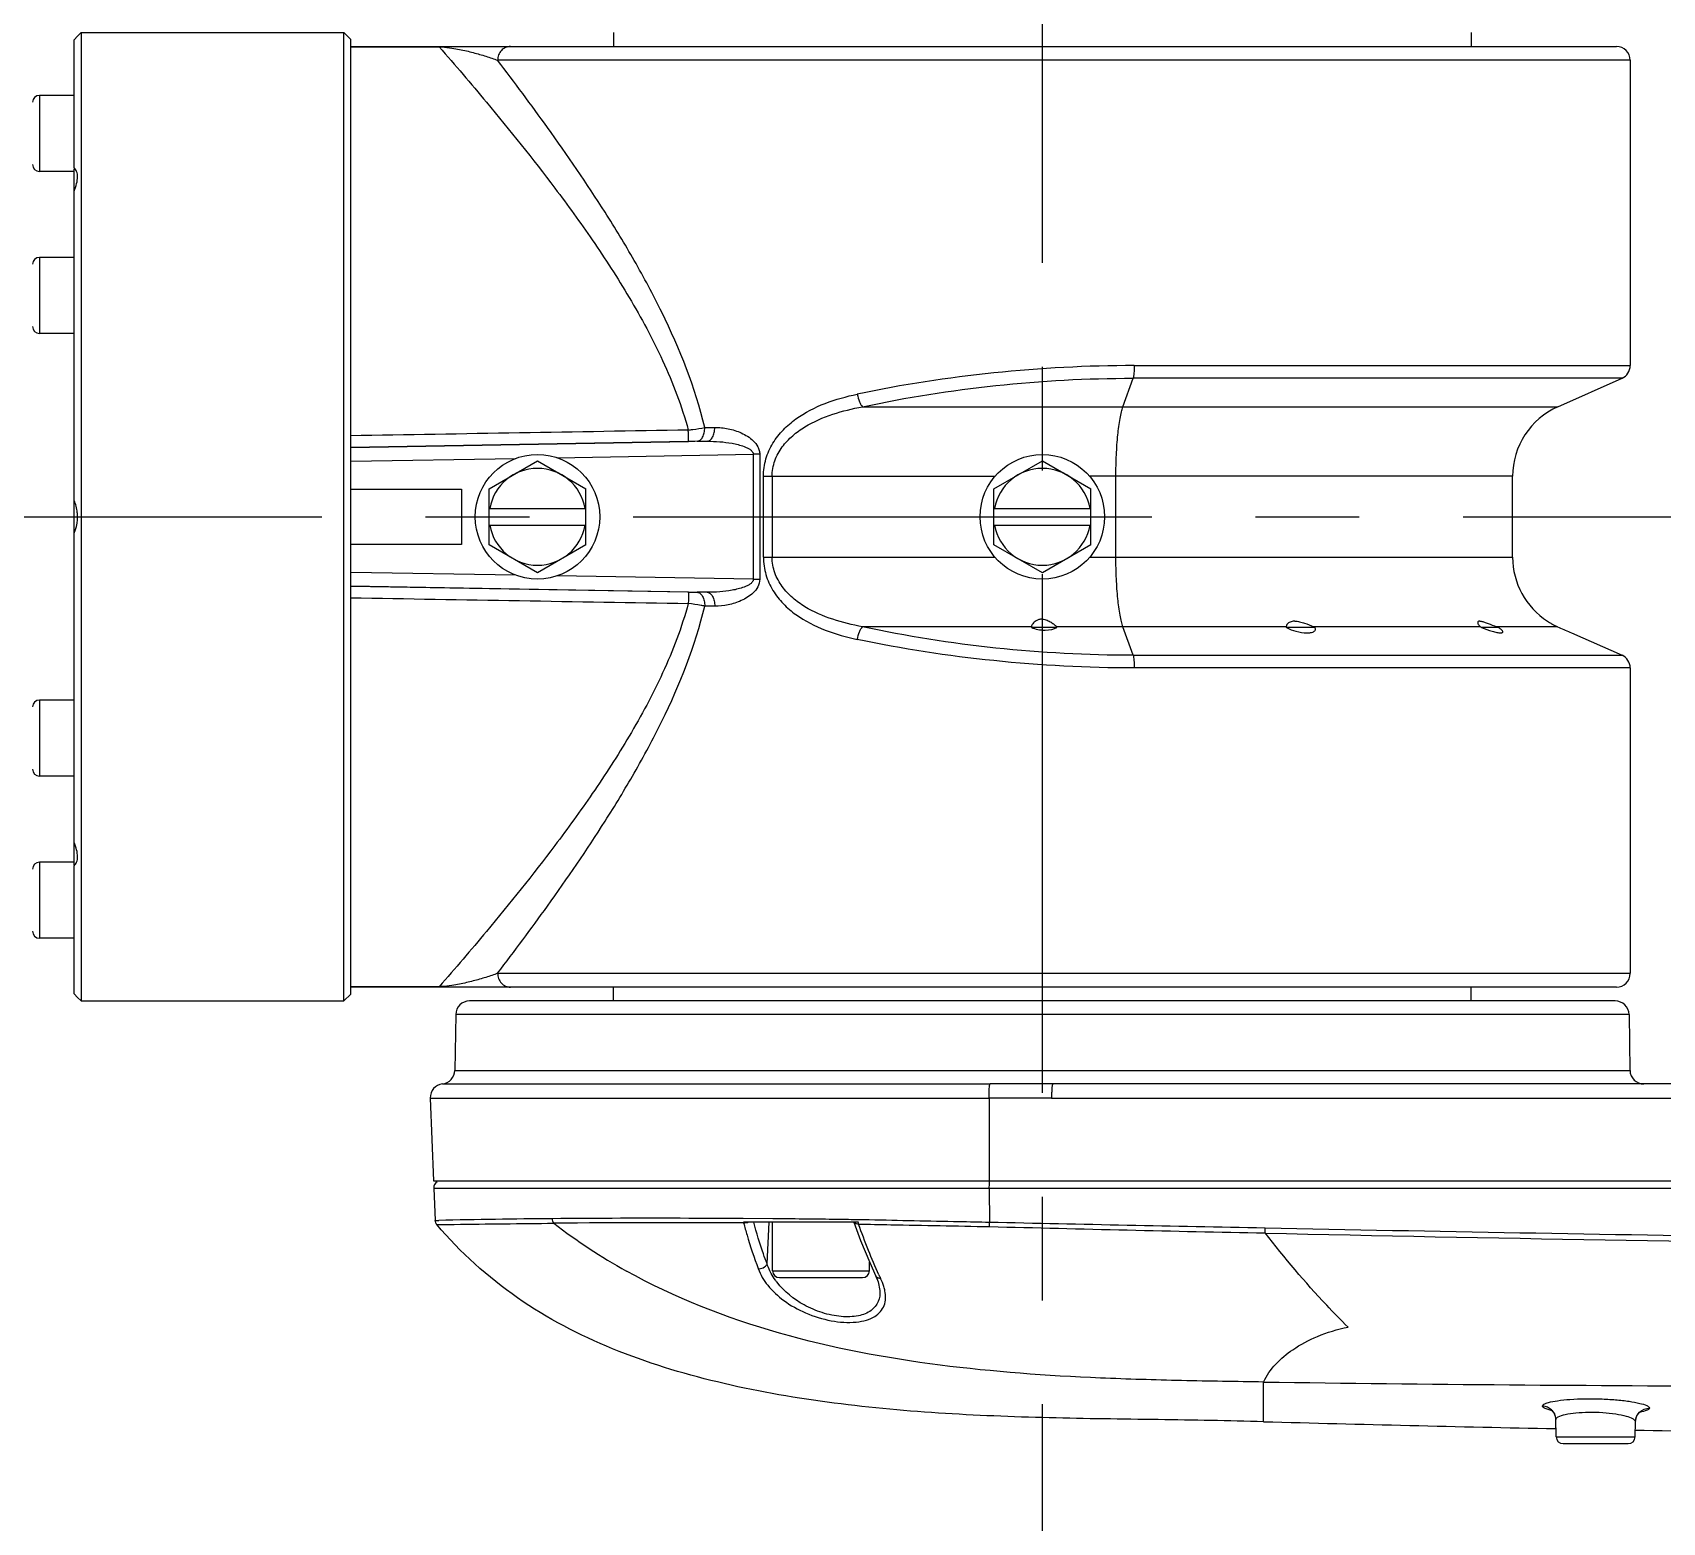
# Model space of a CAD drawing. Header units: millimetres. Extents: x 5828 to 6704, y 123 to 421.
# Drawn here: x 6393.41 to 6399.3, y 310.12 to 315.51 of the extents above; entities that cross this region are included whole.
import ezdxf

# ---------------------------------------------------------------- set-up
doc = ezdxf.new("R2010")
doc.units = ezdxf.units.MM
doc.linetypes.add('CENTER', pattern=[0.6, 0.375, -0.075, 0.075, -0.075])
doc.layers.add('中心线', color=7, linetype='Continuous')
doc.layers.add('外形图', color=7, linetype='Continuous')

msp = doc.modelspace()

# ---------------------------------------------------------------- linework, layer by layer
at = {"layer": '中心线', "linetype": 'CENTER', "ltscale": 5}
for p, q in [((6397.0598, 308.673), (6397.0598, 318.5651)), ((6392.5806, 313.7555), (6436.3397, 313.7555))]:
    msp.add_line(p, q, dxfattribs=at)
at = {"layer": '外形图', "color": 7, "linetype": 'Continuous'}
for p, q in [((6393.5598, 315.4795), (6393.5723, 315.493)), ((6393.5723, 315.493), (6393.5848, 315.5055)), ((6393.5848, 315.5055), (6393.5848, 312.0055)), ((6393.5848, 315.5055), (6394.5348, 315.5055)), ((6394.5348, 312.0055), (6394.5348, 315.5055)), ((6394.5598, 315.4805), (6394.5348, 315.5055)), ((6394.5598, 315.454), (6394.5598, 315.4805)), ((6395.5098, 315.5055), (6395.5098, 315.4555)), ((6398.6098, 315.5055), (6398.6098, 315.4555)), ((6393.5598, 315.0166), (6393.5598, 315.4795)), ((6394.5598, 313.833), (6394.5598, 315.4555)), ((6394.5598, 315.4555), (6399.1348, 315.4555)), ((6394.5598, 315.454), (6394.8799, 315.454)), ((6394.8799, 315.454), (6394.8799, 315.4555)), ((6399.1848, 315.4055), (6395.0908, 315.4055)), ((6399.1848, 315.4055), (6399.1848, 314.3019)), ((6393.4348, 315.2786), (6393.4348, 315.0036)), ((6393.5598, 315.2786), (6393.4348, 315.2786)), ((6393.5598, 312.4973), (6393.5598, 315.0136)), ((6393.5598, 315.0036), (6393.4348, 315.0036)), ((6393.4348, 314.693), (6393.4348, 314.418)), ((6393.5598, 314.693), (6393.4348, 314.693)), ((6393.5598, 314.418), (6393.4348, 314.418)), ((6397.3922, 314.3019), (6399.1848, 314.3019)), ((6397.3513, 314.1531), (6397.3876, 314.2562)), ((6399.1551, 314.2562), (6397.3876, 314.2562)), ((6398.9231, 314.1531), (6399.1551, 314.2562)), ((6396.4097, 314.1531), (6398.9231, 314.1531)), ((6395.8396, 314.0783), (6395.8763, 314.0784)), ((6395.8487, 314.0285), (6394.5598, 314.0063)), ((6394.5598, 314.0065), (6395.7809, 314.0279)), ((6395.8118, 314.0282), (6395.8487, 314.0285)), ((6394.5598, 313.9564), (6395.157, 313.9666)), ((6395.0598, 313.8565), (6395.2348, 313.9576)), ((6395.2348, 313.9576), (6395.4098, 313.8565)), ((6395.3054, 313.9691), (6396.0151, 313.9813)), ((6396.0151, 313.5297), (6396.0151, 313.9813)), ((6396.0382, 313.9813), (6396.0151, 313.9813)), ((6396.0382, 313.9813), (6396.0382, 313.5297)), ((6396.8848, 313.8565), (6397.0598, 313.9576)), ((6397.0598, 313.9576), (6397.2348, 313.8565)), ((6396.0515, 313.6092), (6396.0515, 313.9018)), ((6396.0515, 313.9018), (6396.8889, 313.9018)), ((6396.083, 313.9018), (6396.083, 313.6092)), ((6398.7598, 313.9018), (6397.2308, 313.9018)), ((6397.3258, 313.6092), (6397.3258, 313.9018)), ((6398.7598, 313.6092), (6398.7598, 313.9018)), ((6394.5598, 313.8555), (6394.9598, 313.8555)), ((6394.5598, 313.678), (6394.5598, 313.833)), ((6394.9598, 313.8555), (6394.9598, 313.6555)), ((6395.0598, 313.6544), (6395.0598, 313.8565)), ((6395.4098, 313.6544), (6395.4098, 313.8565)), ((6396.8848, 313.6544), (6396.8848, 313.8565)), ((6397.2348, 313.6544), (6397.2348, 313.8565)), ((6395.0598, 313.7855), (6395.4098, 313.7855)), ((6396.8848, 313.7855), (6397.2348, 313.7855)), ((6395.0598, 313.7255), (6395.4098, 313.7255)), ((6396.8848, 313.7255), (6397.2348, 313.7255)), ((6394.5598, 312.0555), (6394.5598, 313.678)), ((6394.9598, 313.6555), (6394.5598, 313.6555)), ((6395.2348, 313.5534), (6395.0598, 313.6544)), ((6395.4098, 313.6544), (6395.2348, 313.5534)), ((6397.0598, 313.5534), (6396.8848, 313.6544)), ((6397.2348, 313.6544), (6397.0598, 313.5534)), ((6396.0515, 313.6092), (6396.8889, 313.6092)), ((6397.2308, 313.6092), (6398.7598, 313.6092)), ((6395.157, 313.5444), (6394.5598, 313.5546)), ((6396.0151, 313.5297), (6395.3054, 313.5418)), ((6394.5598, 313.5046), (6395.8487, 313.4825)), ((6395.7809, 313.4831), (6394.5598, 313.5045)), ((6395.8487, 313.4825), (6395.8118, 313.4827)), ((6396.0151, 313.5297), (6396.0382, 313.5297)), ((6395.8757, 313.4326), (6395.8396, 313.4326)), ((6398.8854, 313.3784), (6398.886, 313.378)), ((6398.886, 313.378), (6398.8863, 313.3777)), ((6397.02, 313.3579), (6396.4097, 313.3579)), ((6397.1125, 313.3555), (6397.0202, 313.3555)), ((6397.9416, 313.3579), (6397.1109, 313.3579)), ((6397.3876, 313.2548), (6397.3513, 313.3579)), ((6398.0456, 313.3555), (6397.9418, 313.3555)), ((6398.6442, 313.3579), (6398.0405, 313.3579)), ((6398.0473, 313.3496), (6398.0456, 313.3555)), ((6398.7073, 313.3555), (6398.6474, 313.3555)), ((6398.9223, 313.3579), (6398.7013, 313.3579)), ((6398.9223, 313.3579), (6398.9276, 313.3555)), ((6398.9723, 313.336), (6399.1551, 313.2548)), ((6397.3876, 313.2548), (6399.1551, 313.2548)), ((6399.1848, 313.2091), (6397.3922, 313.2091)), ((6399.1848, 313.2091), (6399.1848, 312.1055)), ((6393.4348, 313.093), (6393.4348, 312.818)), ((6393.5598, 313.093), (6393.4348, 313.093)), ((6393.5598, 312.818), (6393.4348, 312.818)), ((6393.4348, 312.5073), (6393.4348, 312.2323)), ((6393.5598, 312.5073), (6393.4348, 312.5073)), ((6393.5598, 312.0315), (6393.5598, 312.4944)), ((6393.5598, 312.2323), (6393.4348, 312.2323)), ((6395.0908, 312.1055), (6399.1848, 312.1055)), ((6393.5723, 312.018), (6393.5598, 312.0315)), ((6393.5723, 312.018), (6393.5848, 312.0055)), ((6393.5848, 312.0055), (6394.5348, 312.0055)), ((6394.5598, 312.0305), (6394.5348, 312.0055)), ((6394.5598, 312.0305), (6394.5598, 312.057)), ((6394.8799, 312.057), (6394.5598, 312.057)), ((6399.1347, 312.0555), (6394.5598, 312.0555)), ((6394.8799, 312.0555), (6394.8799, 312.057)), ((6399.1305, 312.0055), (6394.9892, 312.0055)), ((6395.5098, 312.0055), (6395.5098, 312.0555)), ((6398.6098, 312.0055), (6398.6098, 312.0555)), ((6394.9392, 311.9564), (6394.9357, 311.7546)), ((6399.1804, 311.9564), (6394.9392, 311.9564)), ((6399.1804, 311.9564), (6399.184, 311.7546)), ((6394.9357, 311.7546), (6399.184, 311.7546)), ((6394.8473, 311.6543), (6394.859, 311.3555)), ((6394.8473, 311.6543), (6396.867, 311.6543)), ((6394.8915, 311.7058), (6396.8708, 311.7058)), ((6397.0931, 311.6537), (6396.867, 311.6543)), ((6397.0931, 311.6537), (6400.5602, 311.6537)), ((6400.5628, 311.7055), (6397.0975, 311.7055)), ((6394.859, 311.3555), (6410.0082, 311.3555)), ((6394.8601, 311.3294), (6394.8651, 311.2121)), ((6394.8601, 311.3294), (6408.5854, 311.3294)), ((6396.8681, 311.3294), (6396.8686, 311.205)), ((6394.8651, 311.2121), (6394.878, 311.2123)), ((6394.8711, 311.197), (6394.8839, 311.1972)), ((6396.0852, 311.2181), (6395.978, 311.2188)), ((6396.3948, 311.2055), (6395.9791, 311.2055)), ((6396.0645, 311.0559), (6396.0719, 311.2055)), ((6396.0848, 311.0305), (6396.0848, 311.2055)), ((6396.3938, 311.2146), (6396.3775, 311.2149)), ((6396.4348, 311.0305), (6396.4348, 311.0619)), ((6396.0848, 311.0305), (6396.4348, 311.0305)), ((6396.1098, 311.0055), (6396.4098, 311.0055)), ((6396.4578, 311.0113), (6396.4577, 311.0114)), ((6396.4727, 310.9596), (6396.4727, 310.9595)), ((6397.8598, 310.4849), (6397.8598, 310.6282)), ((6398.9172, 310.43), (6398.9162, 310.4926)), ((6399.2024, 310.43), (6399.2034, 310.4852)), ((6398.9178, 310.4602), (6398.9155, 310.4603)), ((6398.9178, 310.4598), (6398.9155, 310.4598)), ((6398.9172, 310.43), (6399.2024, 310.43)), ((6398.9422, 310.4055), (6399.1774, 310.4055))]:
    msp.add_line(p, q, dxfattribs=at)
for points in [[(6396.3785, 311.2055), (6396.4029, 311.1397), (6396.4357, 311.0597), (6396.4577, 311.0114)], [(6396.4578, 311.0113), (6396.4663, 310.9905), (6396.4727, 310.9596)], [(6398.8984, 310.528), (6398.8959, 310.5289), (6398.901, 310.5255), (6398.9107, 310.5134), (6398.9162, 310.4926)], [(6399.2034, 310.4852), (6399.2092, 310.5068), (6399.2195, 310.5189), (6399.2247, 310.5223)]]:
    msp.add_lwpolyline(points, dxfattribs=at)
for centre in [(6395.2348, 313.7555), (6397.0598, 313.7555)]:
    msp.add_circle(centre, 0.225, dxfattribs=at)
for centre, radius, start, end in [((6399.1348, 315.4055), 0.05, 0, 90), ((6393.4348, 315.2536), 0.025, 90, 180), ((6393.4348, 315.0286), 0.025, 180, 270), ((6393.4348, 314.668), 0.025, 90, 180), ((6393.4348, 314.443), 0.025, 180, 270), ((6399.1348, 314.3019), 0.05, 293.96249, 0), ((6399.0348, 313.9018), 0.275, 113.96249, 180), ((6395.8285, 311.3308), 2.6975, 90.35487, 91.01142), ((6395.2348, 313.7555), 0.175, 9.87089, 170.12911), ((6397.0598, 313.7555), 0.175, 9.87089, 170.12911), ((6395.2348, 313.7555), 0.175, 189.87089, 350.12911), ((6397.0598, 313.7555), 0.175, 189.87089, 350.12911), ((6399.0348, 313.6092), 0.275, 180, 237.08222), ((6395.8257, 315.9453), 2.4626, 268.95728, 269.67645), ((6399.0295, 313.5947), 0.26, 236.57217, 236.9706), ((6399.0321, 313.5988), 0.2648, 236.9672, 237.20064), ((6399.0309, 313.5969), 0.2626, 237.20058, 237.75536), ((6399.0311, 313.5972), 0.2629, 237.75568, 238.16091), ((6399.03, 313.5955), 0.2609, 238.16031, 239.43686), ((6399.029, 313.5938), 0.2589, 239.43658, 241.1394), ((6399.0283, 313.5924), 0.2573, 241.13929, 242.57757), ((6399.0279, 313.5918), 0.2566, 242.57774, 245.68722), ((6397.9362, 313.132), 0.2488, 64.33784, 65.20483), ((6397.9368, 313.1334), 0.2473, 63.90434, 64.33526), ((6398.7369, 313.4792), 0.1527, 232.5949, 234.11409), ((6398.4522, 312.7283), 0.6771, 67.86344, 68.41271), ((6401.24, 318.6114), 5.7421, 246.2528, 246.73929), ((6399.1348, 313.2091), 0.05, 0, 66.03751), ((6393.4348, 313.068), 0.025, 90, 180), ((6393.4348, 312.843), 0.025, 180, 270), ((6393.4348, 312.4823), 0.025, 90, 180), ((6393.4348, 312.2573), 0.025, 180, 270), ((6399.1348, 312.1055), 0.05, 270, 0), ((6394.9892, 311.9555), 0.05, 90, 179), ((6399.1305, 311.9555), 0.05, 1, 90), ((6394.8857, 311.7555), 0.05, 276.65742, 359), ((6399.234, 311.7555), 0.05, 181, 270), ((6394.8973, 311.6562), 0.05, 96.65742, 182.07785), ((6394.885, 311.3305), 0.025, 120.80599, 182.41792), ((6395.5253, 281.9579), 29.2616, 90.46441, 91.26755), ((6395.685, 271.837), 39.3672, 89.57056, 90.56926), ((6396.5824, 312.8737), 2.1105, 232.37224, 240.91097), ((6402.8033, 532.4084), 221.2971, 268.721405, 269.994013), ((6396.1098, 311.0305), 0.025, 180, 270), ((6396.4098, 311.0305), 0.025, 270, 0), ((6397.0021, 311.2677), 0.5899, 205.25749, 206.70792), ((6396.3393, 310.9288), 0.1541, 10.74442, 13.43774), ((6401.8034, 453.9938), 143.563, 268.42591, 268.847359), ((6398.957, 310.7922), 0.2724, 257.59431, 259.05277), ((6399.1765, 310.7765), 0.2608, 279.50195, 279.79016), ((6398.9422, 310.4305), 0.025, 181, 270), ((6399.1774, 310.4305), 0.025, 270, 359), ((6402.1416, 471.6625), 161.235, 268.955654, 269.325549)]:
    msp.add_arc(centre, radius, start, end, dxfattribs=at)
for centre, major_axis, ratio, start_param, end_param in [((6397.0679, 313.3509), (0.0474, -0.0115), 0.611382, -2.990145, -2.91125), ((6397.0598, 313.3739), (0.0625, -0.0054), 0.436363, 4.062906, 5.75105), ((6397.0679, 313.3509), (0.0474, -0.0115), 0.611382, 0.527399, 0.606294)]:
    msp.add_ellipse(centre, major_axis=major_axis, ratio=ratio, start_param=start_param, end_param=end_param, dxfattribs=at)
for points, knots in [([(6394.8799, 315.454), (6394.8807, 315.454), (6394.8839, 315.4539), (6394.8871, 315.4537), (6394.8895, 315.4536)], [0, 0, 0, 0, 0.260075, 1, 1, 1, 1]), ([(6394.8799, 315.454), (6394.9374, 315.3879), (6395.0803, 315.2207), (6395.2664, 314.9889), (6395.4376, 314.7529), (6395.5711, 314.5468), (6395.6935, 314.3198), (6395.7564, 314.155), (6395.78, 314.0689)], [0, 0, 0, 0, 0.157978, 0.396657, 0.535578, 0.683695, 0.839039, 1, 1, 1, 1]), ([(6394.8895, 315.4536), (6394.9015, 315.4529), (6394.9228, 315.4502), (6394.9606, 315.4435), (6395.0017, 315.4338), (6395.0406, 315.4227), (6395.0699, 315.4131), (6395.084, 315.4082), (6395.0908, 315.4055)], [0, 0, 0, 0, 0.174004, 0.310114, 0.5546, 0.784139, 0.894194, 1, 1, 1, 1]), ([(6395.1371, 315.4555), (6395.1311, 315.4555), (6395.1187, 315.4528), (6395.1033, 315.4415), (6395.0931, 315.4249), (6395.0908, 315.412), (6395.0908, 315.4055)], [0, 0, 0, 0, 0.241153, 0.487489, 0.741167, 1, 1, 1, 1]), ([(6395.8396, 314.0783), (6395.8049, 314.2223), (6395.7231, 314.4278), (6395.5876, 314.6802), (6395.4512, 314.9044), (6395.286, 315.1455), (6395.1519, 315.3255), (6395.0908, 315.4055)], [0, 0, 0, 0, 0.28979, 0.428278, 0.560918, 0.802901, 1, 1, 1, 1]), ([(6393.5723, 314.9841), (6393.5723, 314.9907), (6393.5709, 315.0028), (6393.5639, 315.0132), (6393.5598, 315.0166)], [0, 0, 0, 0, 0.552624, 1, 1, 1, 1]), ([(6393.5598, 314.9325), (6393.5636, 314.9413), (6393.5695, 314.9581), (6393.5723, 314.9759), (6393.5723, 314.9841)], [0, 0, 0, 0, 0.536932, 1, 1, 1, 1]), ([(6397.3922, 314.3019), (6397.2226, 314.3019), (6396.8864, 314.2842), (6396.5536, 314.233), (6396.3907, 314.1988)], [0, 0, 0, 0, 0.504782, 1, 1, 1, 1]), ([(6397.3922, 314.3019), (6397.3922, 314.2928), (6397.3918, 314.28), (6397.3898, 314.2648), (6397.3885, 314.2587), (6397.3876, 314.2562)], [0, 0, 0, 0, 0.592205, 0.828729, 1, 1, 1, 1]), ([(6396.4097, 314.1531), (6396.5686, 314.1873), (6396.8935, 314.2385), (6397.2219, 314.2562), (6397.3876, 314.2562)], [0, 0, 0, 0, 0.495224, 1, 1, 1, 1]), ([(6396.0515, 313.9018), (6396.0515, 313.923), (6396.0577, 313.9652), (6396.0838, 314.0226), (6396.122, 314.0711), (6396.1835, 314.1233), (6396.2739, 314.1691), (6396.3513, 314.1905), (6396.3907, 314.1988)], [0, 0, 0, 0, 0.130432, 0.258501, 0.383779, 0.507209, 0.752293, 1, 1, 1, 1]), ([(6396.3907, 314.1988), (6396.3926, 314.1893), (6396.3962, 314.1761), (6396.4034, 314.161), (6396.4075, 314.1552), (6396.4097, 314.1531)], [0, 0, 0, 0, 0.577933, 0.817315, 1, 1, 1, 1]), ([(6396.083, 313.9018), (6396.083, 313.9208), (6396.0899, 313.959), (6396.1175, 314.009), (6396.1561, 314.0497), (6396.2161, 314.0925), (6396.3015, 314.1291), (6396.3733, 314.1464), (6396.4097, 314.1531)], [0, 0, 0, 0, 0.128564, 0.255192, 0.37988, 0.503565, 0.750539, 1, 1, 1, 1]), ([(6397.3258, 313.9018), (6397.3258, 313.9278), (6397.3268, 313.9779), (6397.3317, 314.0477), (6397.3383, 314.0993), (6397.3452, 314.133), (6397.3492, 314.147), (6397.3513, 314.1531)], [0, 0, 0, 0, 0.308532, 0.59224, 0.828669, 0.923365, 1, 1, 1, 1]), ([(6395.78, 314.0689), (6395.7853, 314.0696), (6395.8052, 314.0724), (6395.8251, 314.0755), (6395.8396, 314.0782)], [0, 0, 0, 0, 0.26457, 1, 1, 1, 1]), ([(6395.7809, 314.0277), (6395.7807, 314.0288), (6395.7808, 314.0312), (6395.7807, 314.0352), (6395.7805, 314.0425), (6395.7803, 314.0538), (6395.7801, 314.0636), (6395.78, 314.0689)], [0, 0, 0, 0, 0.079388, 0.169935, 0.291019, 0.610319, 1, 1, 1, 1]), ([(6395.8118, 314.0282), (6395.8156, 314.0284), (6395.8241, 314.0321), (6395.8328, 314.0438), (6395.8384, 314.0598), (6395.8397, 314.0719), (6395.8396, 314.0782)], [0, 0, 0, 0, 0.186508, 0.415706, 0.693089, 1, 1, 1, 1]), ([(6395.8487, 314.0285), (6395.8525, 314.0286), (6395.8607, 314.0324), (6395.8691, 314.0441), (6395.8746, 314.06), (6395.8757, 314.0721), (6395.8757, 314.0784)], [0, 0, 0, 0, 0.183289, 0.411693, 0.690488, 1, 1, 1, 1]), ([(6395.8763, 314.0784), (6395.8843, 314.0782), (6395.9004, 314.0775), (6395.9245, 314.0741), (6395.9484, 314.0678), (6395.9719, 314.0589), (6395.9946, 314.0469), (6396.0156, 314.0309), (6396.0299, 314.0129), (6396.037, 313.9957), (6396.0385, 313.9861), (6396.0382, 313.9813)], [0, 0, 0, 0, 0.116921, 0.235115, 0.355076, 0.47697, 0.60129, 0.728891, 0.86109, 0.93014, 1, 1, 1, 1]), ([(6395.8487, 314.0285), (6395.8636, 314.0286), (6395.8936, 314.0276), (6395.9382, 314.0219), (6395.9713, 314.014), (6395.9923, 314.0053), (6396.0024, 313.9998), (6396.0114, 313.9927), (6396.0152, 313.9851), (6396.0151, 313.9813)], [0, 0, 0, 0, 0.247524, 0.496393, 0.746653, 0.809638, 0.872859, 0.936441, 1, 1, 1, 1]), ([(6393.5723, 313.7555), (6393.5723, 313.7607), (6393.5713, 313.781), (6393.566, 313.8011), (6393.5598, 313.8149)], [0, 0, 0, 0, 0.25799, 1, 1, 1, 1]), ([(6393.5598, 313.6961), (6393.5618, 313.7005), (6393.5691, 313.7195), (6393.5723, 313.74), (6393.5723, 313.7555)], [0, 0, 0, 0, 0.241089, 1, 1, 1, 1]), ([(6396.0515, 313.6092), (6396.0515, 313.588), (6396.0577, 313.5458), (6396.0838, 313.4884), (6396.122, 313.4399), (6396.1835, 313.3877), (6396.2739, 313.3419), (6396.3513, 313.3205), (6396.3907, 313.3122)], [0, 0, 0, 0, 0.13043, 0.258498, 0.383777, 0.507207, 0.752292, 1, 1, 1, 1]), ([(6396.4097, 313.3579), (6396.3733, 313.3646), (6396.3015, 313.3818), (6396.2161, 313.4184), (6396.1561, 313.4613), (6396.1175, 313.502), (6396.0899, 313.552), (6396.083, 313.5901), (6396.083, 313.6092)], [0, 0, 0, 0, 0.249461, 0.496435, 0.620119, 0.744806, 0.871436, 1, 1, 1, 1]), ([(6397.3513, 313.3579), (6397.3492, 313.364), (6397.3452, 313.378), (6397.3383, 313.4117), (6397.3317, 313.4633), (6397.3268, 313.5331), (6397.3258, 313.5831), (6397.3258, 313.6092)], [0, 0, 0, 0, 0.076635, 0.171331, 0.40776, 0.691468, 1, 1, 1, 1]), ([(6395.7809, 313.4832), (6395.7807, 313.4822), (6395.7808, 313.4798), (6395.7807, 313.4758), (6395.7805, 313.4685), (6395.7803, 313.4571), (6395.7801, 313.4474), (6395.78, 313.442)], [0, 0, 0, 0, 0.079384, 0.169929, 0.291012, 0.610314, 1, 1, 1, 1]), ([(6395.8118, 313.4827), (6395.8156, 313.4826), (6395.8241, 313.4789), (6395.8328, 313.4671), (6395.8384, 313.4512), (6395.8397, 313.4391), (6395.8396, 313.4327)], [0, 0, 0, 0, 0.186508, 0.415706, 0.693089, 1, 1, 1, 1]), ([(6396.0151, 313.5297), (6396.0151, 313.5277), (6396.0143, 313.5238), (6396.01, 313.5172), (6396.0024, 313.5111), (6395.9923, 313.5057), (6395.9783, 313.4998), (6395.9602, 313.4944), (6395.9308, 313.488), (6395.8936, 313.4834), (6395.8636, 313.4823), (6395.8487, 313.4825)], [0, 0, 0, 0, 0.032357, 0.064512, 0.128012, 0.191153, 0.254059, 0.379363, 0.504234, 0.752789, 1, 1, 1, 1]), ([(6395.8487, 313.4825), (6395.8525, 313.4824), (6395.8607, 313.4786), (6395.8691, 313.4669), (6395.8746, 313.4509), (6395.8757, 313.4389), (6395.8757, 313.4325)], [0, 0, 0, 0, 0.183289, 0.411693, 0.690488, 1, 1, 1, 1]), ([(6396.0382, 313.5297), (6396.0382, 313.5202), (6396.033, 313.5016), (6396.0155, 313.4801), (6395.9944, 313.464), (6395.9644, 313.4481), (6395.9247, 313.4357), (6395.8918, 313.4324), (6395.8757, 313.4325)], [0, 0, 0, 0, 0.137557, 0.270008, 0.397875, 0.522513, 0.764563, 1, 1, 1, 1]), ([(6395.78, 313.4421), (6395.7564, 313.356), (6395.6935, 313.1912), (6395.5711, 312.9641), (6395.4376, 312.7581), (6395.2664, 312.522), (6395.0803, 312.2903), (6394.9374, 312.123), (6394.8799, 312.057)], [0, 0, 0, 0, 0.160961, 0.316306, 0.464423, 0.603343, 0.842022, 1, 1, 1, 1]), ([(6395.0908, 312.1055), (6395.1519, 312.1855), (6395.286, 312.3655), (6395.4512, 312.6066), (6395.5875, 312.8307), (6395.7232, 313.0832), (6395.8049, 313.2887), (6395.8396, 313.4326)], [0, 0, 0, 0, 0.197057, 0.43906, 0.57172, 0.710215, 1, 1, 1, 1]), ([(6395.8396, 313.4327), (6395.8351, 313.4336), (6395.8153, 313.437), (6395.7954, 313.44), (6395.78, 313.4421)], [0, 0, 0, 0, 0.229184, 1, 1, 1, 1]), ([(6397.0374, 313.3796), (6397.0327, 313.3767), (6397.0253, 313.3708), (6397.02, 313.3619), (6397.02, 313.3579)], [0, 0, 0, 0, 0.580869, 1, 1, 1, 1]), ([(6397.0598, 313.3856), (6397.0556, 313.3858), (6397.0476, 313.3848), (6397.0405, 313.3814), (6397.0374, 313.3796)], [0, 0, 0, 0, 0.541493, 1, 1, 1, 1]), ([(6397.0598, 313.3856), (6397.0657, 313.3853), (6397.0767, 313.3821), (6397.0866, 313.3769), (6397.0911, 313.3742)], [0, 0, 0, 0, 0.528145, 1, 1, 1, 1]), ([(6397.0911, 313.3742), (6397.0952, 313.3718), (6397.1023, 313.3669), (6397.1088, 313.361), (6397.1109, 313.3579)], [0, 0, 0, 0, 0.559964, 1, 1, 1, 1]), ([(6397.9519, 313.3732), (6397.9488, 313.3714), (6397.9438, 313.3672), (6397.9414, 313.3607), (6397.9416, 313.3579)], [0, 0, 0, 0, 0.559598, 1, 1, 1, 1]), ([(6397.9726, 313.3784), (6397.9705, 313.3784), (6397.9634, 313.378), (6397.9562, 313.3759), (6397.9519, 313.3732)], [0, 0, 0, 0, 0.293372, 1, 1, 1, 1]), ([(6397.9726, 313.3784), (6397.9784, 313.3784), (6397.9904, 313.3766), (6398.0132, 313.3698), (6398.0298, 313.3629), (6398.0405, 313.3579)], [0, 0, 0, 0, 0.243797, 0.503551, 1, 1, 1, 1]), ([(6398.6357, 313.3772), (6398.6351, 313.3769), (6398.634, 313.3759), (6398.6331, 313.3728), (6398.6344, 313.3683), (6398.6383, 313.3629), (6398.642, 313.3596), (6398.6442, 313.3579)], [0, 0, 0, 0, 0.09006, 0.176256, 0.381138, 0.653733, 1, 1, 1, 1]), ([(6398.6408, 313.3784), (6398.6403, 313.3784), (6398.6385, 313.3783), (6398.6367, 313.3779), (6398.6357, 313.3772)], [0, 0, 0, 0, 0.298728, 1, 1, 1, 1]), ([(6398.6408, 313.3784), (6398.6412, 313.3784), (6398.6428, 313.3783), (6398.6444, 313.3781), (6398.6456, 313.3779)], [0, 0, 0, 0, 0.226978, 1, 1, 1, 1]), ([(6398.6456, 313.3779), (6398.6496, 313.3772), (6398.6583, 313.3747), (6398.6768, 313.3678), (6398.6913, 313.3619), (6398.7013, 313.3579)], [0, 0, 0, 0, 0.207382, 0.454956, 1, 1, 1, 1]), ([(6396.3907, 313.3122), (6396.3926, 313.3217), (6396.3962, 313.3349), (6396.4034, 313.3499), (6396.4075, 313.3558), (6396.4097, 313.3579)], [0, 0, 0, 0, 0.577933, 0.817315, 1, 1, 1, 1]), ([(6397.3922, 313.2091), (6397.2226, 313.2091), (6396.8864, 313.2268), (6396.5536, 313.278), (6396.3907, 313.3122)], [0, 0, 0, 0, 0.504782, 1, 1, 1, 1]), ([(6397.3876, 313.2548), (6397.2219, 313.2548), (6396.8935, 313.2725), (6396.5686, 313.3237), (6396.4097, 313.3579)], [0, 0, 0, 0, 0.504776, 1, 1, 1, 1]), ([(6397.9418, 313.3555), (6397.9526, 313.3492), (6397.9771, 313.3402), (6398.0028, 313.336), (6398.0161, 313.336)], [0, 0, 0, 0, 0.48348, 1, 1, 1, 1]), ([(6398.0161, 313.336), (6398.0184, 313.336), (6398.0228, 313.3362), (6398.0299, 313.337), (6398.0366, 313.3385), (6398.0426, 313.3412), (6398.0465, 313.345), (6398.0473, 313.3481), (6398.0473, 313.3496)], [0, 0, 0, 0, 0.18816, 0.358869, 0.57646, 0.74798, 0.882067, 1, 1, 1, 1]), ([(6398.6474, 313.3555), (6398.6599, 313.3501), (6398.6783, 313.3433), (6398.7014, 313.3375), (6398.7117, 313.336), (6398.7161, 313.336)], [0, 0, 0, 0, 0.568937, 0.816049, 1, 1, 1, 1]), ([(6398.719, 313.3472), (6398.7183, 313.3479), (6398.7145, 313.3509), (6398.7105, 313.3535), (6398.7073, 313.3555)], [0, 0, 0, 0, 0.214732, 1, 1, 1, 1]), ([(6398.7161, 313.336), (6398.7173, 313.336), (6398.7194, 313.3361), (6398.7221, 313.3367), (6398.724, 313.3379), (6398.7245, 313.3391), (6398.7245, 313.3396)], [0, 0, 0, 0, 0.365745, 0.639908, 0.835851, 1, 1, 1, 1]), ([(6398.7245, 313.3396), (6398.7245, 313.3409), (6398.7228, 313.3438), (6398.7205, 313.346), (6398.719, 313.3472)], [0, 0, 0, 0, 0.384785, 1, 1, 1, 1]), ([(6397.3876, 313.2548), (6397.3885, 313.2523), (6397.3898, 313.2462), (6397.3918, 313.2309), (6397.3922, 313.2182), (6397.3922, 313.2091)], [0, 0, 0, 0, 0.171242, 0.407714, 1, 1, 1, 1]), ([(6393.5723, 312.5269), (6393.5723, 312.5351), (6393.5695, 312.5529), (6393.5636, 312.5697), (6393.5598, 312.5784)], [0, 0, 0, 0, 0.463078, 1, 1, 1, 1]), ([(6393.5598, 312.4944), (6393.5639, 312.4978), (6393.5709, 312.5082), (6393.5723, 312.5203), (6393.5723, 312.5269)], [0, 0, 0, 0, 0.447379, 1, 1, 1, 1]), ([(6395.0908, 312.1055), (6395.084, 312.1028), (6395.0698, 312.0979), (6395.0406, 312.0882), (6395.0016, 312.0771), (6394.9605, 312.0675), (6394.9226, 312.0607), (6394.9012, 312.0581), (6394.8892, 312.0574)], [0, 0, 0, 0, 0.105728, 0.215716, 0.44514, 0.689508, 0.825609, 1, 1, 1, 1]), ([(6395.0908, 312.1055), (6395.0908, 312.099), (6395.0931, 312.086), (6395.1033, 312.0694), (6395.1187, 312.0582), (6395.1311, 312.0555), (6395.1371, 312.0555)], [0, 0, 0, 0, 0.258743, 0.512355, 0.758762, 1, 1, 1, 1]), ([(6394.8892, 312.0574), (6394.8884, 312.0573), (6394.8853, 312.0572), (6394.8822, 312.057), (6394.8799, 312.057)], [0, 0, 0, 0, 0.238765, 1, 1, 1, 1]), ([(6396.867, 311.6543), (6396.867, 311.6605), (6396.8672, 311.6719), (6396.8677, 311.6874), (6396.8691, 311.6982), (6396.8697, 311.7043), (6396.8708, 311.7058)], [0, 0, 0, 0, 0.354062, 0.664356, 0.889303, 1, 1, 1, 1]), ([(6397.0973, 311.7055), (6397.0969, 311.7055), (6397.0962, 311.7037), (6397.0956, 311.701), (6397.0948, 311.6961), (6397.094, 311.6868), (6397.0932, 311.6724), (6397.0931, 311.6602), (6397.0931, 311.6537)], [0, 0, 0, 0, 0.025381, 0.084462, 0.177904, 0.302261, 0.62422, 1, 1, 1, 1]), ([(6396.8681, 311.3294), (6396.8681, 311.3325), (6396.8682, 311.3383), (6396.8684, 311.3462), (6396.8692, 311.3516), (6396.8695, 311.3547), (6396.8701, 311.3554)], [0, 0, 0, 0, 0.356467, 0.669683, 0.893452, 1, 1, 1, 1]), ([(6397.8598, 310.4849), (6397.7327, 310.4884), (6397.4744, 310.4926), (6397.0824, 310.4971), (6396.6831, 310.5126), (6396.2817, 310.55), (6395.8855, 310.6199), (6395.5046, 310.7363), (6395.1525, 310.919), (6394.9561, 311.0969), (6394.8711, 311.197)], [0, 0, 0, 0, 0.120588, 0.244886, 0.371583, 0.499299, 0.626802, 0.752327, 0.875495, 1, 1, 1, 1]), ([(6394.8839, 311.1972), (6394.9005, 311.1974), (6395.0371, 311.1995), (6395.1738, 311.2011), (6395.2939, 311.2022)], [0, 0, 0, 0, 0.121133, 1, 1, 1, 1]), ([(6395.978, 311.2188), (6395.9126, 311.2192), (6395.6827, 311.2206), (6395.4528, 311.22), (6395.2881, 311.2185)], [0, 0, 0, 0, 0.284079, 1, 1, 1, 1]), ([(6395.9801, 311.203), (6395.984, 311.1885), (6395.9997, 311.1329), (6396.0177, 311.0779), (6396.0327, 311.038)], [0, 0, 0, 0, 0.261355, 1, 1, 1, 1]), ([(6396.0645, 311.0559), (6396.0601, 311.0676), (6396.0423, 311.1169), (6396.0269, 311.1671), (6396.0163, 311.2055)], [0, 0, 0, 0, 0.239278, 1, 1, 1, 1]), ([(6396.3775, 311.2149), (6396.3526, 311.2153), (6396.2552, 311.2169), (6396.1577, 311.2176), (6396.0852, 311.2181)], [0, 0, 0, 0, 0.255435, 1, 1, 1, 1]), ([(6396.3954, 311.1992), (6396.3941, 311.1992), (6396.3897, 311.1992), (6396.3853, 311.2003), (6396.3826, 311.2019)], [0, 0, 0, 0, 0.295914, 1, 1, 1, 1]), ([(6396.3954, 311.1992), (6396.4342, 311.1983), (6396.5919, 311.195), (6396.7496, 311.1925), (6396.8686, 311.19)], [0, 0, 0, 0, 0.245542, 1, 1, 1, 1]), ([(6396.4687, 311.0161), (6396.4551, 311.0449), (6396.4303, 311.1058), (6396.4064, 311.1671), (6396.3954, 311.1992)], [0, 0, 0, 0, 0.484439, 1, 1, 1, 1]), ([(6396.8686, 311.205), (6396.8319, 311.2058), (6396.6871, 311.2086), (6396.5423, 311.2118), (6396.4342, 311.2139)], [0, 0, 0, 0, 0.253236, 1, 1, 1, 1]), ([(6396.8686, 311.19), (6396.8685, 311.1912), (6396.8684, 311.1962), (6396.8685, 311.2012), (6396.8686, 311.205)], [0, 0, 0, 0, 0.222428, 1, 1, 1, 1]), ([(6397.865, 311.1846), (6397.6989, 311.188), (6397.3668, 311.1942), (6397.0346, 311.2015), (6396.8686, 311.205)], [0, 0, 0, 0, 0.500095, 1, 1, 1, 1]), ([(6396.8686, 311.19), (6397.0347, 311.1861), (6397.3669, 311.1773), (6397.6992, 311.1704), (6397.8653, 311.1669)], [0, 0, 0, 0, 0.499937, 1, 1, 1, 1]), ([(6397.8653, 311.1669), (6397.8652, 311.1681), (6397.865, 311.174), (6397.865, 311.1799), (6397.865, 311.1846)], [0, 0, 0, 0, 0.207962, 1, 1, 1, 1]), ([(6402.7799, 311.1291), (6402.37, 311.1291), (6400.7316, 311.134), (6399.0933, 311.1589), (6397.865, 311.1846)], [0, 0, 0, 0, 0.250188, 1, 1, 1, 1]), ([(6398.1647, 310.827), (6398.1385, 310.8528), (6398.0329, 310.9609), (6397.9354, 311.0767), (6397.8653, 311.1669)], [0, 0, 0, 0, 0.243562, 1, 1, 1, 1]), ([(6397.8598, 310.6282), (6397.7609, 310.6296), (6397.5642, 310.6329), (6397.1737, 310.644), (6396.6856, 310.6788), (6396.1036, 310.7871), (6395.7303, 310.9325), (6395.5564, 311.0294)], [0, 0, 0, 0, 0.125781, 0.24989, 0.496471, 0.746943, 1, 1, 1, 1]), ([(6396.0327, 311.038), (6396.0353, 311.0376), (6396.0451, 311.0378), (6396.0546, 311.0425), (6396.0594, 311.0476)], [0, 0, 0, 0, 0.276408, 1, 1, 1, 1]), ([(6396.0327, 311.038), (6396.0402, 311.0161), (6396.0673, 310.9731), (6396.1262, 310.9181), (6396.2048, 310.8744), (6396.2938, 310.8469), (6396.3696, 310.8408), (6396.4226, 310.8504), (6396.4532, 310.863), (6396.4757, 310.8814), (6396.4941, 310.9124), (6396.4939, 310.9403), (6396.4907, 310.9575)], [0, 0, 0, 0, 0.115007, 0.247124, 0.397738, 0.558357, 0.70761, 0.770674, 0.824523, 0.870684, 0.912831, 1, 1, 1, 1]), ([(6396.0798, 311.0209), (6396.0782, 311.0237), (6396.0723, 311.0351), (6396.0675, 311.0469), (6396.0645, 311.0559)], [0, 0, 0, 0, 0.255503, 1, 1, 1, 1]), ([(6396.1009, 310.9886), (6396.0989, 310.9912), (6396.0912, 311.0015), (6396.0843, 311.0125), (6396.0798, 311.0209)], [0, 0, 0, 0, 0.256071, 1, 1, 1, 1]), ([(6396.4752, 311.0026), (6396.4713, 311.0025), (6396.4643, 311.0036), (6396.459, 311.0087), (6396.4578, 311.0113)], [0, 0, 0, 0, 0.572462, 1, 1, 1, 1]), ([(6396.4891, 310.9646), (6396.4884, 310.9677), (6396.4849, 310.9808), (6396.4798, 310.9934), (6396.4752, 311.0026)], [0, 0, 0, 0, 0.237808, 1, 1, 1, 1]), ([(6396.4727, 310.9595), (6396.4734, 310.9459), (6396.4701, 310.9175), (6396.4407, 310.8819), (6396.3913, 310.864), (6396.3301, 310.8627), (6396.2632, 310.8769), (6396.1805, 310.9122), (6396.1269, 310.955), (6396.1009, 310.9886)], [0, 0, 0, 0, 0.088817, 0.177193, 0.284483, 0.418694, 0.570591, 0.724429, 1, 1, 1, 1]), ([(6397.8598, 310.6282), (6399.0441, 310.6116), (6400.7309, 310.6083), (6402.8957, 310.6285), (6404.3385, 310.648), (6405.734, 310.6744), (6407.5706, 310.7331), (6408.9441, 310.8191), (6409.8599, 310.909)], [0, 0, 0, 0, 0.295924, 0.421386, 0.540874, 0.656426, 0.770096, 1, 1, 1, 1]), ([(6397.8598, 310.6282), (6397.8809, 310.6761), (6397.9468, 310.7402), (6398.057, 310.798), (6398.1269, 310.8191), (6398.1647, 310.827)], [0, 0, 0, 0, 0.419882, 0.6904, 1, 1, 1, 1]), ([(6398.8672, 310.5412), (6398.8672, 310.5441), (6398.8756, 310.5505), (6398.8833, 310.5526), (6398.8889, 310.5542)], [0, 0, 0, 0, 0.330415, 1, 1, 1, 1]), ([(6398.8768, 310.5326), (6398.8754, 310.5332), (6398.8717, 310.5351), (6398.8672, 310.5384), (6398.8672, 310.5412)], [0, 0, 0, 0, 0.355206, 1, 1, 1, 1]), ([(6398.8984, 310.5262), (6398.8963, 310.5267), (6398.889, 310.5284), (6398.8817, 310.5305), (6398.8768, 310.5326)], [0, 0, 0, 0, 0.295349, 1, 1, 1, 1]), ([(6398.8889, 310.5542), (6398.8997, 310.5572), (6398.9258, 310.5618), (6398.9884, 310.568), (6399.0587, 310.5687), (6399.13, 310.5647), (6399.1777, 310.5595), (6399.2154, 310.5526), (6399.2367, 310.5467), (6399.2447, 310.5429)], [0, 0, 0, 0, 0.09403, 0.220129, 0.525687, 0.67956, 0.816796, 0.926347, 1, 1, 1, 1]), ([(6399.2034, 310.4852), (6399.2036, 310.4978), (6399.2148, 310.524), (6399.2415, 310.534), (6399.2542, 310.5338)], [0, 0, 0, 0, 0.498034, 1, 1, 1, 1]), ([(6399.2542, 310.5338), (6399.2542, 310.5299), (6399.2399, 310.5228), (6399.2293, 310.521), (6399.2208, 310.5196)], [0, 0, 0, 0, 0.311304, 1, 1, 1, 1]), ([(6399.2447, 310.5429), (6399.2461, 310.5422), (6399.2499, 310.5402), (6399.2543, 310.5367), (6399.2542, 310.5338)], [0, 0, 0, 0, 0.354698, 1, 1, 1, 1]), ([(6398.9162, 310.4926), (6398.9161, 310.4934), (6398.9173, 310.4979), (6398.9216, 310.5006), (6398.9248, 310.5023)], [0, 0, 0, 0, 0.18735, 1, 1, 1, 1]), ([(6398.9248, 310.5023), (6398.9324, 310.5065), (6398.9537, 310.5123), (6398.9907, 310.5178), (6399.0363, 310.5201), (6399.0847, 310.5188), (6399.1298, 310.5142), (6399.1672, 310.5063), (6399.1905, 310.499), (6399.2034, 310.4895), (6399.2034, 310.4852)], [0, 0, 0, 0, 0.090892, 0.225527, 0.390078, 0.565124, 0.729253, 0.863585, 0.954815, 1, 1, 1, 1])]:
    msp.add_open_spline(points, degree=3, knots=knots, dxfattribs=at)
for points in [[(6395.78, 314.0689), (6395.3733, 314.0621), (6394.9666, 314.055), (6394.5598, 314.0481)], [(6394.5598, 313.4628), (6394.9666, 313.456), (6395.3733, 313.4489), (6395.78, 313.4421)], [(6397.9416, 313.3579), (6397.9416, 313.3571), (6397.9417, 313.3563), (6397.9418, 313.3555)], [(6396.867, 311.6543), (6396.8673, 311.5547), (6396.8676, 311.4551), (6396.868, 311.3555)], [(6397.0973, 311.7055), (6397.0218, 311.7055), (6396.9463, 311.7058), (6396.8708, 311.7058)], [(6394.8711, 311.197), (6394.8676, 311.2011), (6394.8654, 311.2067), (6394.8651, 311.2121)], [(6395.2939, 311.2022), (6395.2903, 311.2067), (6395.2884, 311.2128), (6395.2881, 311.2185)], [(6395.9801, 311.203), (6395.9797, 311.2038), (6395.9794, 311.2047), (6395.9792, 311.2055)], [(6395.9978, 311.2055), (6395.9922, 311.2033), (6395.986, 311.2023), (6395.9801, 311.203)], [(6396.3826, 311.2019), (6396.3811, 311.2028), (6396.3797, 311.204), (6396.3788, 311.2055)], [(6396.4342, 311.2139), (6396.4207, 311.2141), (6396.4073, 311.2144), (6396.3938, 311.2146)], [(6396.3954, 311.1992), (6396.3949, 311.2013), (6396.3946, 311.2034), (6396.3943, 311.2055)], [(6396.0594, 311.0476), (6396.0616, 311.0499), (6396.0635, 311.0528), (6396.0645, 311.0559)], [(6398.8863, 310.537), (6398.8803, 310.5396), (6398.8737, 310.5411), (6398.8672, 310.5412)], [(6398.9103, 310.5149), (6398.9052, 310.5245), (6398.8963, 310.5327), (6398.8863, 310.537)], [(6398.9162, 310.4926), (6398.916, 310.5003), (6398.914, 310.5082), (6398.9103, 310.5149)]]:
    msp.add_open_spline(points, degree=3, dxfattribs=at)

doc.saveas('drawing.dxf')
